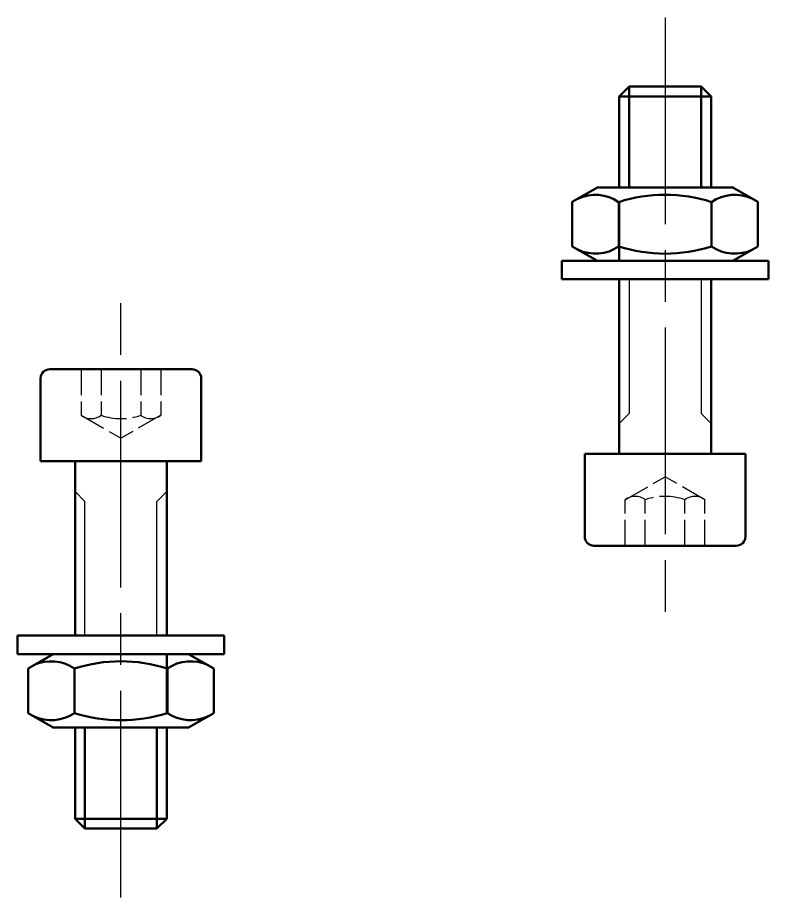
# Model space of a CAD drawing. Header units: millimetres. Extents: x -1615 to 4166, y 5 to 3174.
# Drawn here: x -142.69 to -120.89, y 2180.67 to 2206.22 of the extents above; entities that cross this region are included whole.
import ezdxf

# ---------------------------------------------------------------- set-up
doc = ezdxf.new("R2010")
doc.units = ezdxf.units.MM
doc.header["$LTSCALE"] = 0.25
for name, pattern in [('ACAD_ISO02W100', [15, 12, -3]), ('ACAD_ISO08W100', [36, 24, -3, 6, -3]), ('AM_ISO02W050x2', [3.75, 3, -0.75])]:
    doc.linetypes.add(name, pattern=pattern)
for name, color, linetype, lineweight in [('duong tam', 2, 'ACAD_ISO08W100', 25), ('Net dam', 7, 'Continuous', 50), ('net manh', 3, 'Continuous', 25), ('netdut', 6, 'ACAD_ISO02W100', 25)]:
    doc.layers.add(name, color=color, linetype=linetype, lineweight=lineweight)

msp = doc.modelspace()

# ---------------------------------------------------------------- linework, layer by layer
at = {"layer": 'duong tam'}
for p, q in [((-123.893, 2206.221), (-123.893, 2188.621)), ((-139.694, 2180.675), (-139.694, 2198.275))]:
    msp.add_line(p, q, dxfattribs=at)
at = {"layer": 'Net dam'}
for p, q in [((-125.227, 2203.934), (-124.94, 2204.221)), ((-124.94, 2204.221), (-124.94, 2201.287)), ((-122.846, 2204.221), (-124.94, 2204.221)), ((-122.846, 2204.221), (-122.846, 2201.287)), ((-122.56, 2203.934), (-122.846, 2204.221)), ((-125.227, 2201.287), (-125.227, 2203.934)), ((-122.56, 2203.934), (-125.227, 2203.934)), ((-122.56, 2201.287), (-122.56, 2203.934)), ((-126.588, 2200.867), (-125.86, 2201.287)), ((-121.927, 2201.287), (-125.86, 2201.287)), ((-121.198, 2200.867), (-121.927, 2201.287)), ((-126.588, 2200.867), (-126.588, 2199.574)), ((-125.241, 2200.867), (-125.241, 2199.574)), ((-125.227, 2199.154), (-125.227, 2200.871)), ((-122.546, 2200.867), (-122.546, 2199.574)), ((-121.198, 2200.867), (-121.198, 2199.574)), ((-126.588, 2199.574), (-125.86, 2199.154)), ((-121.198, 2199.574), (-121.927, 2199.154)), ((-120.893, 2199.154), (-126.893, 2199.154)), ((-126.893, 2198.621), (-126.893, 2199.154)), ((-121.927, 2199.154), (-125.86, 2199.154)), ((-120.893, 2198.621), (-120.893, 2199.154)), ((-120.893, 2198.621), (-126.893, 2198.621)), ((-125.227, 2193.554), (-125.227, 2198.621)), ((-122.56, 2193.554), (-122.56, 2198.621)), ((-141.76, 2196.008), (-137.627, 2196.008)), ((-142.027, 2195.742), (-142.027, 2193.342)), ((-137.36, 2195.742), (-137.36, 2193.342)), ((-126.227, 2191.154), (-126.227, 2193.554)), ((-126.227, 2193.554), (-121.56, 2193.554)), ((-122.393, 2193.554), (-125.393, 2193.554)), ((-121.56, 2191.154), (-121.56, 2193.554)), ((-137.36, 2193.342), (-142.027, 2193.342)), ((-141.194, 2193.342), (-138.194, 2193.342)), ((-141.027, 2193.342), (-141.027, 2188.275)), ((-138.36, 2193.342), (-138.36, 2188.275)), ((-121.827, 2190.887), (-125.96, 2190.887)), ((-142.694, 2188.275), (-142.694, 2187.742)), ((-142.694, 2188.275), (-136.694, 2188.275)), ((-136.694, 2188.275), (-136.694, 2187.742)), ((-142.694, 2187.742), (-136.694, 2187.742)), ((-142.389, 2187.321), (-141.66, 2187.742)), ((-141.66, 2187.742), (-137.727, 2187.742)), ((-138.36, 2187.742), (-138.36, 2186.024)), ((-136.999, 2187.321), (-137.727, 2187.742)), ((-142.389, 2186.029), (-142.389, 2187.321)), ((-141.041, 2186.029), (-141.041, 2187.321)), ((-138.346, 2186.029), (-138.346, 2187.321)), ((-136.999, 2186.029), (-136.999, 2187.321)), ((-142.389, 2186.029), (-141.66, 2185.608)), ((-136.999, 2186.029), (-137.727, 2185.608)), ((-141.66, 2185.608), (-137.727, 2185.608)), ((-141.027, 2185.608), (-141.027, 2182.961)), ((-140.741, 2182.675), (-140.741, 2185.608)), ((-138.647, 2182.675), (-138.647, 2185.608)), ((-138.36, 2185.608), (-138.36, 2182.961)), ((-141.027, 2182.961), (-140.741, 2182.675)), ((-141.027, 2182.961), (-138.36, 2182.961)), ((-138.36, 2182.961), (-138.647, 2182.675)), ((-140.741, 2182.675), (-138.647, 2182.675))]:
    msp.add_line(p, q, dxfattribs=at)
for centre, radius, start, end in [((-125.915, 2199.884), 1.191, 55.5615, 115.5615), ((-123.893, 2196.623), 4.452, 72.383, 107.617), ((-121.872, 2199.884), 1.191, 64.4385, 124.4385), ((-125.915, 2200.557), 1.191, 244.4385, 304.4385), ((-123.893, 2203.818), 4.452, 252.383, 287.617), ((-121.872, 2200.557), 1.191, 235.5615, 295.5615), ((-141.76, 2195.742), 0.267, 90, 180), ((-137.627, 2195.742), 0.267, 0, 90), ((-125.96, 2191.154), 0.267, 180, 270), ((-121.827, 2191.154), 0.267, 270, 0), ((-141.715, 2186.339), 1.191, 55.5615, 115.5615), ((-139.694, 2183.078), 4.452, 72.383, 107.617), ((-137.673, 2186.339), 1.191, 64.4385, 124.4385), ((-141.715, 2187.011), 1.191, 244.4385, 304.4385), ((-139.694, 2190.272), 4.452, 252.383, 287.617), ((-137.673, 2187.011), 1.191, 235.5615, 295.5615)]:
    msp.add_arc(centre, radius, start, end, dxfattribs=at)
at = {"layer": 'net manh'}
for p, q in [((-124.94, 2198.621), (-124.94, 2194.721)), ((-122.846, 2198.621), (-122.846, 2194.721)), ((-124.94, 2194.721), (-125.227, 2194.434)), ((-122.846, 2194.721), (-122.56, 2194.434)), ((-140.741, 2192.175), (-141.027, 2192.461)), ((-138.647, 2192.175), (-138.36, 2192.461)), ((-140.741, 2188.275), (-140.741, 2192.175)), ((-138.647, 2188.275), (-138.647, 2192.175))]:
    msp.add_line(p, q, dxfattribs=at)
at = {"layer": 'netdut', "linetype": 'AM_ISO02W050x2'}
for p, q in [((-140.849, 2196.008), (-140.849, 2194.675)), ((-140.271, 2196.008), (-140.271, 2194.675)), ((-139.116, 2196.008), (-139.116, 2194.675)), ((-138.539, 2196.008), (-138.539, 2194.675)), ((-140.849, 2194.675), (-139.694, 2194.008)), ((-138.539, 2194.675), (-139.694, 2194.008)), ((-125.048, 2192.221), (-123.893, 2192.887)), ((-122.738, 2192.221), (-123.893, 2192.887)), ((-125.048, 2190.887), (-125.048, 2192.221)), ((-124.471, 2190.887), (-124.471, 2192.221)), ((-123.316, 2190.887), (-123.316, 2192.221)), ((-122.738, 2190.887), (-122.738, 2192.221))]:
    msp.add_line(p, q, dxfattribs=at)
for centre, radius, start, end in [((-140.56, 2195.046), 0.47, 232.1211, 307.8789), ((-139.694, 2196.308), 1.732, 250.5288, 289.4712), ((-138.828, 2195.046), 0.47, 232.1211, 307.8789), ((-124.76, 2191.849), 0.47, 52.1211, 127.8789), ((-123.893, 2190.587), 1.732, 70.5288, 109.4712), ((-123.027, 2191.849), 0.47, 52.1211, 127.8789)]:
    msp.add_arc(centre, radius, start, end, dxfattribs=at)

doc.saveas('drawing.dxf')
